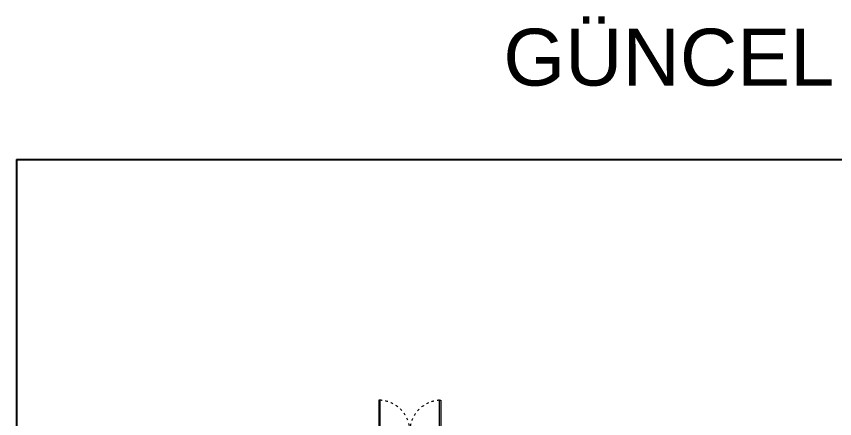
# Model space of a CAD drawing. Header units: millimetres. Extents: x -3516 to 33273, y -7531 to 724.
# Drawn here: x 1650 to 3809, y -5423 to -4362 of the extents above; entities that cross this region are included whole.
import ezdxf

# ---------------------------------------------------------------- set-up
doc = ezdxf.new("R2010")
doc.units = ezdxf.units.MM
doc.linetypes.add('ACAD_ISO03W100', pattern=[30, 12, -18])
doc.layers.add('GRC- Yazı 1', color=3, linetype='Continuous', lineweight=20)
doc.layers.add('KAPI', color=37, linetype='Continuous', lineweight=15)
doc.styles.add('ekp-yazı', font='arial.ttf', dxfattribs={"height": 10})

# ---------------------------------------------------------------- blocks, each defined once
blk = doc.blocks.new('ASDQ2WE1241245')
at = {"layer": 'KAPI', "color": 3}
for p, q in [((178099.8, 119046.5), (178056.3, 119046.5)), ((178099.8, 119041.5), (178099.8, 119051.5)), ((178263.8, 119041.5), (178263.8, 119051.5)), ((178263.8, 119046.5), (178307.3, 119046.5))]:
    blk.add_line(p, q, dxfattribs=at)
blk.add_lwpolyline([(178056.3, 119051.5), (178307.3, 119051.5), (178307.3, 119041.5), (178056.3, 119041.5)], close=True, dxfattribs=at)
at = {"layer": 'KAPI', "color": 3, "linetype": 'Continuous', "ltscale": 0.5}
for points in [[(178099.8, 119046.5), (178103.8, 119046.5), (178103.8, 118964.5), (178099.8, 118964.5), (178099.8, 119046.5)], [(178263.8, 119046.5), (178259.8, 119046.5), (178259.8, 118964.5), (178263.8, 118964.5), (178263.8, 119046.5)]]:
    blk.add_lwpolyline(points, dxfattribs=at)
at = {"layer": 'KAPI', "color": 3, "linetype": 'ACAD_ISO03W100', "ltscale": 0.5}
for centre, start, end in [((178099.6, 119046.5), 272.9167, 359.9475), ((178264, 119046.5), 180.0525, 267.0833)]:
    blk.add_arc(centre, 82.2, start, end, dxfattribs=at)

msp = doc.modelspace()

# ---------------------------------------------------------------- linework, layer by layer
for points in [[(1649.679, -4739.843), (5967.966, -4739.843), (5967.966, -7531.4), (1649.679, -7531.4)], [(1649.679, -4739.843), (1649.679, -7531.4)]]:
    msp.add_lwpolyline(points)

# ---------------------------------------------------------------- block references
at = {"rotation": 180}
msp.add_blockref('ASDQ2WE1241245', (180869.807, 113589.914), dxfattribs=at)

# ---------------------------------------------------------------- texts
at = {"layer": 'GRC- Yazı 1', "style": 'ekp-yazı'}
msp.add_text('GÜNCEL PROJE', height=150.06273, dxfattribs=at).set_placement((2934.64, -4544.827))

doc.saveas('drawing.dxf')
